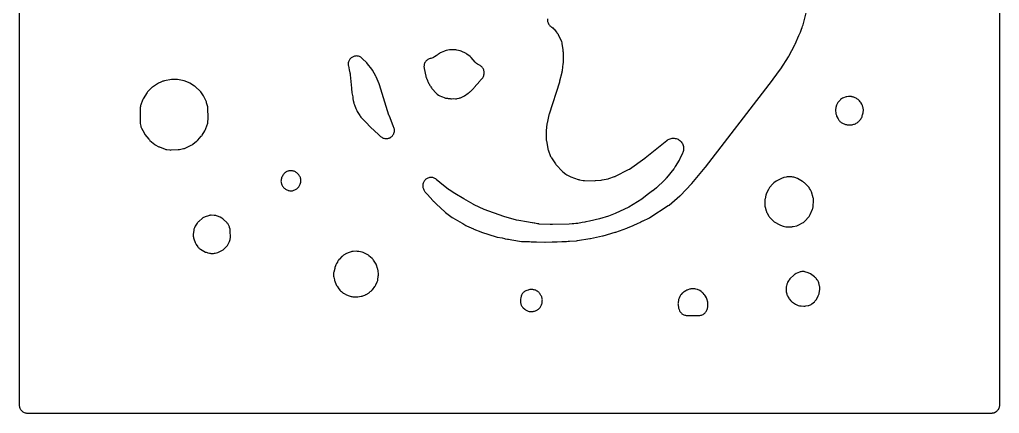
# Model space of a CAD drawing. Header units: millimetres. Extents: x 0 to 300, y 0 to 300.
# Drawn here: x -0.1 to 300.1, y -0.1 to 120.5 of the extents above; entities that cross this region are included whole.
import ezdxf

# ---------------------------------------------------------------- set-up
doc = ezdxf.new("R2010")
doc.units = ezdxf.units.MM
doc.layers.add('CUT', color=7, linetype='CONTINUOUS')

msp = doc.modelspace()

# ---------------------------------------------------------------- linework, layer by layer
at = {"layer": 'CUT'}
for points in [[(300.1485, 297.0131), (300.1485, 2.4114), (300.1339, 2.114), (300.1297, 2.0799), (300.102, 1.893), (300.1003, 1.8816), (300.099, 1.8729), (300.0988, 1.8714), (300.0917, 1.8394), (300.0401, 1.6336), (300.0302, 1.6033), (299.9584, 1.4029), (299.9456, 1.3737), (299.8932, 1.2629), (299.8922, 1.2608), (299.8547, 1.1814), (299.8388, 1.1531), (299.838, 1.1519), (299.8352, 1.1471), (299.8173, 1.1173), (299.7299, 0.9714), (299.7105, 0.9436), (299.6986, 0.9275), (299.6934, 0.9206), (299.6729, 0.8929), (299.5852, 0.7747), (299.562, 0.7475), (299.5181, 0.6991), (299.5145, 0.6951), (299.4969, 0.6757), (299.4223, 0.5933), (299.3946, 0.5666), (299.3171, 0.4964), (299.3158, 0.4953), (299.3012, 0.482), (299.2426, 0.4289), (299.2098, 0.4029), (299.0526, 0.2863), (299.0501, 0.2845), (299.048, 0.2829), (299.0479, 0.2828), (299.0096, 0.2581), (298.9887, 0.2456), (298.9747, 0.2372), (298.9376, 0.215), (298.8402, 0.1566), (298.7957, 0.1337), (298.6213, 0.0513), (298.5703, 0.031), (298.3936, -0.0322), (298.3357, -0.0489), (298.3186, -0.0532), (298.2281, -0.0759), (298.2192, -0.0781), (298.159, -0.0932), (298.0942, -0.1052), (297.9198, -0.131), (297.8482, -0.1372), (297.5872, -0.15), (297.0112, -0.15), (2.9618, -0.15), (2.4114, -0.15), (2.1053, -0.135), (1.8629, -0.099), (1.6252, -0.0395), (1.3944, 0.0431), (1.1729, 0.1479), (0.9627, 0.2738), (0.7659, 0.4198), (0.5844, 0.5844), (0.4198, 0.7659), (0.2738, 0.9627), (0.1479, 1.1729), (0.0431, 1.3944), (-0.0395, 1.6252), (-0.099, 1.8629), (-0.135, 2.1053), (-0.15, 2.4114), (-0.15, 2.927), (-0.15, 297)], [(161.6394, 120.6528), (161.6258, 120.4026), (161.6373, 120.1522), (161.6739, 119.9042), (161.735, 119.6612), (161.8202, 119.4255), (161.9286, 119.1995), (162.0591, 118.9855), (162.2103, 118.7857), (162.3808, 118.6019), (162.5688, 118.4362), (162.7724, 118.2901), (162.8187, 118.2604), (162.9749, 118.1541), (163.0023, 118.1344), (163.2739, 117.918), (163.5223, 117.6754), (163.5453, 117.6506), (163.6701, 117.5088), (164.4413, 116.5865), (164.5388, 116.4648), (164.5558, 116.4427), (164.7208, 116.2082), (164.8657, 115.9609), (164.8788, 115.9363), (164.9491, 115.7971), (165.7071, 114.2154), (165.7819, 114.049), (165.7946, 114.019), (165.9094, 113.704), (165.9931, 113.3793), (165.9997, 113.3474), (166.0323, 113.1679), (166.3373, 111.2152), (166.3698, 110.9425), (166.385, 110.7569), (166.3973, 110.4826), (166.422, 107.5741), (166.4159, 107.3253), (166.4061, 107.1567), (166.3835, 106.9088), (166.1311, 104.8882), (166.0969, 104.6683), (166.0693, 104.5197), (166.0222, 104.3021), (165.3639, 101.647), (165.3328, 101.5297), (165.3104, 101.4503), (165.2755, 101.3341), (162.1433, 91.4801), (162.0845, 91.2615), (161.5319, 88.7576), (161.4877, 88.4883), (161.262, 86.406), (161.2476, 86.1091), (161.2573, 85.2223), (161.2532, 84.9971), (161.2561, 84.9238), (161.2516, 84.6751), (161.2558, 84.4792), (161.2666, 84.3702), (161.2736, 83.7349), (161.2842, 83.5308), (161.3114, 83.3283), (161.7224, 80.9973), (161.7758, 80.7616), (161.8517, 80.5322), (162.6108, 78.5629), (162.7221, 78.3152), (162.8596, 78.081), (164.0777, 76.2432), (164.209, 76.063), (164.3559, 75.8953), (166.0988, 74.0752), (166.2322, 73.9459), (166.3749, 73.8268), (167.2604, 73.1418), (167.5546, 72.9459), (168.3844, 72.4742), (168.5878, 72.3706), (168.7998, 72.2859), (171.0524, 71.5038), (171.2512, 71.4439), (171.4543, 71.4007), (172.6065, 71.2052), (172.7939, 71.1806), (172.9826, 71.1703), (176.0457, 71.1188), (176.3249, 71.1298), (178.1377, 71.3025), (178.4171, 71.3452), (180.2239, 71.7268), (180.4904, 71.7987), (182.1805, 72.3561), (182.3604, 72.4232), (182.5347, 72.504), (186.4443, 74.5012), (186.7567, 74.6909), (191.4695, 78.0457), (191.4904, 78.0607), (191.4941, 78.0634), (191.5805, 78.1292), (198.1988, 83.3983), (198.348, 83.511), (198.3751, 83.5305), (198.6641, 83.7168), (198.9433, 83.8597), (199.2354, 83.974), (199.5374, 84.0586), (199.8463, 84.1128), (200.1591, 84.1359), (200.4727, 84.1277), (200.7838, 84.0883), (201.0895, 84.0181), (201.3867, 83.9179), (201.6724, 83.7885), (201.9438, 83.6313), (202.1982, 83.4478), (202.4331, 83.24), (202.6461, 83.0097), (202.835, 82.7594), (202.9981, 82.4915), (203.1338, 82.2087), (203.2405, 81.9138), (203.3174, 81.6097), (203.3635, 81.2995), (203.3786, 80.9862), (203.3623, 80.673), (203.315, 80.3629), (203.237, 80.0591), (203.1187, 79.7363), (203.1057, 79.7055), (203.0284, 79.5352), (202.1816, 77.7864), (202.1069, 77.6404), (202.054, 77.5423), (201.973, 77.3996), (200.8104, 75.4533), (200.4439, 74.894), (200.3322, 74.7444), (198.1609, 72.0333), (198.0603, 71.9198), (198.0244, 71.8793), (198.0198, 71.8741), (198.0177, 71.8718), (197.9159, 71.7569), (197.8722, 71.7075), (197.869, 71.7039), (197.5017, 71.3284), (195.0229, 68.9483), (193.881, 68.0562), (193.7946, 67.9886), (192.2129, 66.7529), (190.573, 65.4718), (186.5546, 63.0114), (182.4228, 61.1118), (180.3762, 60.2673), (177.602, 59.443), (174.5121, 58.7672), (173.3587, 58.515), (173.1275, 58.4644), (172.3208, 58.288), (170.9347, 58.0576), (170.9233, 58.0562), (170.2802, 57.9809), (169.7594, 57.9199), (169.2333, 57.8583), (168.2675, 57.8023), (163.2123, 57.698), (162.6397, 57.6862), (162.4669, 57.6827), (159.1372, 57.8529), (158.9523, 57.8843), (158.5619, 57.9507), (157.7166, 58.0943), (157.5696, 58.1193), (156.9983, 58.2164), (156.9409, 58.2261), (155.2235, 58.518), (152.8979, 58.9132), (152.1684, 59.0372), (148.2632, 60.1132), (142.1924, 62.3305), (139.1847, 63.7146), (138.9929, 63.8266), (138.9006, 63.8806), (138.8927, 63.8852), (135.972, 65.5917), (133.1958, 67.2138), (131.52, 68.3085), (131.4092, 68.3837), (131.3348, 68.4362), (131.2267, 68.5154), (129.7441, 69.6427), (127.5684, 71.5136), (127.3718, 71.6664), (127.161, 71.7988), (126.938, 71.9096), (126.7051, 71.9977), (126.4646, 72.0621), (126.2188, 72.1023), (125.9703, 72.1179), (125.7215, 72.1087), (125.4749, 72.0748), (125.2328, 72.0165), (124.9977, 71.9344), (124.772, 71.8293), (124.5578, 71.7023), (124.3573, 71.5546), (124.1725, 71.3878), (124.0053, 71.2033), (123.8572, 71.0032), (123.7297, 70.7893), (123.6242, 70.5638), (123.5416, 70.3289), (123.4828, 70.0869), (123.4483, 69.8403), (123.4386, 69.5915), (123.4536, 69.343), (123.4683, 69.2519), (123.4871, 69.052), (123.5334, 68.8128), (123.6028, 68.5793), (123.6946, 68.3536), (123.8079, 68.138), (123.9417, 67.9343), (124.0049, 67.856), (124.0121, 67.846), (124.1909, 67.6242), (124.8935, 66.8476), (126.4814, 65.0643), (126.6451, 64.897), (126.7294, 64.8185), (126.7593, 64.7855), (126.9337, 64.6109), (127.6599, 63.9524), (130.229, 61.5609), (130.4273, 61.3946), (132.4154, 59.8957), (132.6777, 59.7227), (135.5305, 58.0882), (135.5803, 58.0581), (135.6132, 58.0386), (135.6193, 58.035), (135.6916, 57.9959), (136.662, 57.4399), (136.8454, 57.3447), (138.9264, 56.3711), (138.9873, 56.3436), (139.0011, 56.3376), (139.0464, 56.3184), (141.2314, 55.4171), (141.429, 55.3452), (145.9136, 53.9232), (146.2286, 53.8455), (147.7248, 53.5775), (148.4505, 53.4022), (148.6767, 53.3584), (149.4194, 53.25), (149.5406, 53.223), (149.5753, 53.2155), (149.5813, 53.2143), (149.727, 53.1884), (150.6813, 53.0481), (153.6748, 52.5122), (153.8843, 52.4837), (154.0954, 52.4731), (156.116, 52.4569), (156.6117, 52.4248), (156.6453, 52.4229), (156.6514, 52.4226), (156.7933, 52.4194), (158.3126, 52.4279), (160.7926, 52.3345), (160.8261, 52.3334), (160.8322, 52.3333), (160.9737, 52.3339), (163.0571, 52.4014), (164.4756, 52.39), (164.5067, 52.39), (164.5124, 52.39), (164.6435, 52.394), (165.9941, 52.471), (166.7882, 52.4755), (167.0942, 52.496), (167.4687, 52.5443), (167.9621, 52.5603), (168.2229, 52.5825), (168.4157, 52.6091), (170.5255, 52.7294), (170.7907, 52.7587), (174.6577, 53.3976), (174.7255, 53.4098), (174.7406, 53.4127), (174.7904, 53.4229), (178.5495, 54.2302), (178.5793, 54.2368), (178.5846, 54.238), (178.7091, 54.2697), (182.3863, 55.308), (182.4156, 55.3165), (182.4207, 55.318), (182.5424, 55.3573), (185.9971, 56.5738), (186.2099, 56.66), (187.8549, 57.4153), (189.4623, 58.1389), (189.9697, 58.3523), (190.2153, 58.4718), (190.2727, 58.5037), (190.6509, 58.674), (190.8598, 58.78), (190.9985, 58.8589), (192.6891, 59.6351), (193.0086, 59.8112), (198.645, 63.4759), (198.9032, 63.6685), (202.1955, 66.4724), (202.3705, 66.6365), (205.78, 70.1572), (205.8043, 70.1826), (205.8087, 70.1872), (205.9071, 70.2981), (209.9656, 75.1561), (210.0006, 75.199), (210.0083, 75.2086), (210.0334, 75.2406), (229.6006, 100.5816), (229.6168, 100.6027), (229.6328, 100.624), (229.6527, 100.6506), (233.0528, 105.2791), (233.0681, 105.3002), (233.0709, 105.304), (233.133, 105.3946), (235.5083, 109.0264), (235.62, 109.2146), (237.4944, 112.7148), (237.6007, 112.9395), (238.7032, 115.6051), (239.0879, 116.4107), (239.1877, 116.651), (239.5039, 117.541), (239.7188, 118.0606), (239.8335, 118.4077), (239.8854, 118.6145), (239.8953, 118.6425), (239.9612, 118.8582), (241.0174, 122.9747)]]:
    msp.add_lwpolyline(points, dxfattribs=at)
for points in [[(124.4048, 102.9257), (124.4849, 102.7071), (124.54, 102.5761), (124.6064, 102.4102), (124.6432, 102.3304), (124.8673, 101.7972), (124.9105, 101.6908), (124.9179, 101.6768), (125.0736, 101.3062), (125.2114, 101.0281), (125.3762, 100.7416), (125.4958, 100.4825), (125.6087, 100.2661), (125.7422, 100.0618), (125.8634, 99.8947), (126.0564, 99.5593), (126.208, 99.3267), (126.3845, 99.1123), (127.4174, 97.9907), (127.6263, 97.7888), (127.8573, 97.6125), (128.2287, 97.3617), (128.4505, 97.2281), (128.6849, 97.1182), (129.151, 96.9284), (129.1963, 96.8999), (129.4463, 96.7792), (129.9496, 96.5699), (130.1643, 96.4918), (130.3852, 96.4337), (130.6105, 96.3961), (130.9681, 96.353), (131.2493, 96.3086), (131.5747, 96.2788), (131.5852, 96.2785), (131.8348, 96.2484), (132.0327, 96.2325), (132.2312, 96.2324), (132.6888, 96.2501), (133.4154, 96.2314), (133.7049, 96.2408), (133.9913, 96.2835), (134.5716, 96.4048), (134.7989, 96.4636), (135.0197, 96.5434), (135.2321, 96.6436), (135.4233, 96.7451), (135.5942, 96.8054), (135.7993, 96.8993), (135.995, 97.0113), (136.1799, 97.1404), (136.2063, 97.1607), (136.6057, 97.3727), (136.7925, 97.4824), (136.969, 97.6079), (137.3671, 97.9177), (137.5784, 98.06), (137.7757, 98.2248), (137.8188, 98.2691), (137.8495, 98.293), (138.0608, 98.4774), (139.0253, 99.4191), (139.2111, 99.6216), (140.8577, 101.6276), (140.9888, 101.7788), (141.0129, 101.8052), (141.2816, 102.0693), (141.4618, 102.2279), (141.6372, 102.4178), (141.792, 102.6248), (141.9247, 102.8467), (142.0337, 103.0811), (142.1179, 103.3255), (142.1764, 103.5773), (142.2087, 103.8338), (142.2246, 104.0507), (142.2303, 104.3014), (142.211, 104.5513), (142.1667, 104.7981), (142.0979, 105.0392), (142.0053, 105.2722), (141.8898, 105.4948), (141.7527, 105.7046), (141.5951, 105.8997), (141.4189, 106.078), (141.2257, 106.2378), (141.0174, 106.3774), (140.7962, 106.4954), (140.429, 106.6683), (140.1531, 106.8346), (139.8957, 107.0283), (139.6368, 107.2683), (139.6128, 107.2929), (139.4824, 107.4339), (138.2731, 108.8104), (138.0987, 108.9899), (137.9072, 109.1511), (136.9097, 109.9089), (136.6949, 110.0551), (136.4661, 110.1783), (135.3875, 110.6882), (135.1555, 110.784), (134.915, 110.856), (133.8159, 111.1259), (133.5618, 111.1745), (133.304, 111.1966), (132.1924, 111.2341), (131.9161, 111.2281), (131.6422, 111.1917), (130.5731, 110.9889), (130.3019, 110.9216), (130.04, 110.8244), (129.005, 110.3732), (128.7658, 110.2533), (128.5407, 110.1085), (128.2713, 109.914), (128.0142, 109.7521), (127.8153, 109.6129), (127.6309, 109.4551), (127.6154, 109.4405), (127.1913, 109.1344), (127.0471, 109.0353), (127.0209, 109.0182), (126.7438, 108.8551), (126.4782, 108.7305), (126.2021, 108.6312), (125.918, 108.558), (125.89, 108.5536), (125.6422, 108.5009), (125.4009, 108.4234), (125.1688, 108.3219), (124.9481, 108.1974), (124.7411, 108.0512), (124.55, 107.8848), (124.3767, 107.6999), (124.223, 107.4984), (124.0906, 107.2824), (123.9806, 107.0541), (123.8944, 106.8158), (123.8327, 106.5701), (123.7962, 106.3193), (123.7852, 106.0661), (123.7857, 106.0041), (123.8006, 105.7497), (123.8413, 105.4981), (124.3454, 103.1508)], [(103.9913, 109.134), (103.7571, 109.2148), (103.5162, 109.272), (103.2707, 109.3051), (103.0232, 109.3138), (102.776, 109.2979), (102.5316, 109.2576), (102.2924, 109.1934), (102.0607, 109.1058), (101.8388, 108.9957), (101.6289, 108.8641), (101.4331, 108.7125), (101.2532, 108.5422), (101.0911, 108.355), (100.9482, 108.1526), (100.8261, 107.9371), (100.726, 107.7106), (100.6487, 107.4753), (100.5951, 107.2334), (100.5657, 106.9875), (100.5608, 106.7399), (100.5804, 106.493), (100.6243, 106.2492), (100.9049, 105.0394), (101.0844, 104.1184), (101.1343, 103.8628), (101.1482, 103.7913), (101.2012, 103.5194), (101.5739, 99.4782), (101.5752, 99.4463), (101.6031, 99.1606), (101.6034, 99.1586), (101.6852, 98.2714), (101.7187, 98.0339), (101.9569, 96.7811), (102.0268, 96.0976), (102.0579, 95.8846), (102.1072, 95.6751), (102.2926, 95.016), (102.3394, 94.7697), (102.389, 94.5591), (102.4566, 94.3535), (102.8777, 93.2384), (102.9747, 93.0152), (103.0929, 92.8024), (103.1755, 92.6694), (103.1757, 92.669), (103.2586, 92.497), (103.3545, 92.3319), (104.1256, 91.1128), (104.2543, 90.9283), (104.2649, 90.9158), (104.4547, 90.6102), (104.5707, 90.4396), (104.7004, 90.2791), (104.8429, 90.1298), (106.0265, 88.9883), (107.2648, 87.6432), (107.4315, 87.4784), (109.8427, 85.3079), (110.4706, 84.7024), (110.6527, 84.543), (110.8495, 84.402), (111.0589, 84.2806), (111.2791, 84.1801), (111.508, 84.1013), (111.7434, 84.0451), (111.9832, 84.0119), (112.2251, 84.002), (112.4667, 84.0155), (112.706, 84.0524), (112.9405, 84.1122), (113.0861, 84.1648), (113.0919, 84.1666), (113.0971, 84.1688), (113.1682, 84.1945), (113.2453, 84.2311), (113.3185, 84.2619), (113.3784, 84.2943), (113.3868, 84.2983), (113.3964, 84.3041), (113.5346, 84.3789), (113.7381, 84.5166), (113.9272, 84.6736), (114.0999, 84.8484), (114.2547, 85.0393), (114.3899, 85.2445), (114.5043, 85.462), (114.5969, 85.6897), (114.6666, 85.9254), (114.7129, 86.1667), (114.7352, 86.4115), (114.7334, 86.6572), (114.7075, 86.9016), (114.6577, 87.1422), (114.5845, 87.3768), (114.4886, 87.6031), (114.3328, 87.9259), (113.1768, 90.8709), (113.1288, 91.0001), (113.0979, 91.0884), (113.0547, 91.2192), (110.172, 100.5194), (110.0779, 100.7735), (109.156, 102.9006), (109.0223, 103.1648), (107.9792, 104.9553), (107.7907, 105.234), (106.4543, 106.9481), (106.2379, 107.1913), (104.8149, 108.5943), (104.6301, 108.7592), (104.4299, 108.9051), (104.2163, 109.0304)], [(37.0578, 87.6236), (37.1288, 87.4263), (37.2161, 87.2357), (37.9791, 85.7387), (38.1084, 85.5146), (38.2601, 85.305), (39.4424, 83.8384), (39.6146, 83.646), (39.8057, 83.4724), (41.2919, 82.2565), (41.4491, 82.138), (41.6151, 82.0321), (42.3195, 81.6212), (42.5004, 81.5253), (42.6886, 81.4446), (44.425, 80.7824), (44.6205, 80.717), (44.8207, 80.6679), (45.0243, 80.6354), (45.8749, 80.5355), (46.0897, 80.5197), (46.305, 80.5223), (48.4979, 80.6441), (48.8619, 80.6913), (50.0835, 80.942), (50.3586, 81.015), (50.6236, 81.1187), (52.4513, 81.9574), (52.7187, 82.1003), (52.9668, 82.2745), (54.1193, 83.1929), (54.2809, 83.3334), (54.4299, 83.4873), (55.5273, 84.7221), (55.6653, 84.8918), (55.788, 85.0729), (56.6003, 86.3934), (56.7091, 86.5894), (56.7999, 86.7944), (57.3644, 88.2409), (57.4419, 88.4723), (57.4965, 88.7102), (57.5276, 88.9522), (57.6301, 90.2449), (57.637, 90.5122), (57.5624, 93.183), (57.541, 93.447), (57.4918, 93.7072), (57.1833, 94.9684), (57.0998, 95.2412), (56.9858, 95.5026), (56.1689, 97.118), (55.9877, 97.421), (55.3718, 98.303), (55.2157, 98.504), (55.0399, 98.688), (53.8596, 99.8044), (53.6656, 99.97), (53.4557, 100.1149), (52.0104, 101.0079), (51.8311, 101.1087), (51.6441, 101.1944), (50.7778, 101.5494), (50.5474, 101.6309), (50.31, 101.6895), (48.2274, 102.0969), (47.9886, 102.1317), (47.7475, 102.1434), (46.858, 102.1434), (46.6218, 102.1322), (46.3877, 102.0987), (44.222, 101.6839), (43.9994, 101.6306), (43.7826, 101.5572), (42.883, 101.2057), (42.663, 101.1073), (42.4535, 100.9881), (40.6049, 99.8154), (40.3812, 99.6556), (40.1764, 99.4721), (39.2719, 98.5677), (39.0818, 98.3546), (38.9173, 98.1211), (37.7162, 96.1916), (37.5926, 95.9685), (37.4924, 95.734), (36.9981, 94.391), (36.9164, 94.1239), (36.865, 93.8494), (36.8446, 93.5708), (36.7686, 89.1991), (36.781, 88.9032), (36.8283, 88.6108), (37.0036, 87.8261)], [(249.9558, 92.5758), (250.0264, 91.7989), (250.0569, 91.5756), (250.1074, 91.356), (250.1775, 91.1418), (250.2665, 90.9348), (250.6884, 90.0645), (250.8173, 89.8313), (250.9702, 89.613), (251.1456, 89.4123), (251.2598, 89.2948), (251.4476, 89.1205), (251.6522, 88.9663), (251.8716, 88.8339), (252.1033, 88.7247), (252.7844, 88.4452), (253.017, 88.363), (253.2565, 88.3041), (253.5006, 88.269), (253.747, 88.2582), (254.7588, 88.2637), (255.0158, 88.2784), (255.27, 88.3194), (255.5186, 88.3864), (255.7611, 88.4653), (256.0361, 88.5731), (256.2965, 88.7126), (256.561, 88.8752), (256.7393, 88.9956), (256.9067, 89.131), (257.0617, 89.2802), (257.2034, 89.4423), (257.6524, 90.0029), (257.8112, 90.2249), (257.9447, 90.4629), (258.0516, 90.7141), (258.1304, 90.9753), (258.2354, 91.4074), (258.2427, 91.424), (258.3147, 91.6429), (258.3663, 91.8674), (258.397, 92.0958), (258.4458, 92.6511), (258.4551, 92.9033), (258.439, 93.1551), (258.3976, 93.404), (258.3313, 93.6475), (258.1719, 94.1343), (258.0799, 94.3732), (257.964, 94.6015), (257.8253, 94.8167), (257.8194, 94.8241), (257.7636, 94.9309), (257.6457, 95.1153), (257.5121, 95.2887), (257.2779, 95.5666), (257.1348, 95.7226), (256.9789, 95.8658), (256.8116, 95.9954), (256.4769, 96.2326), (256.241, 96.3807), (255.9901, 96.5017), (255.5682, 96.6768), (255.356, 96.7539), (255.1377, 96.8115), (254.915, 96.8492), (254.782, 96.8655), (254.7546, 96.8711), (254.6282, 96.8845), (254.5489, 96.8942), (254.2436, 96.9129), (253.9383, 96.8942), (253.4292, 96.8316), (253.1498, 96.781), (252.8779, 96.699), (252.3296, 96.499), (252.0503, 96.3774), (251.7879, 96.2227), (251.7025, 96.1651), (251.4916, 96.0059), (251.2986, 95.8254), (251.1258, 95.6254), (250.6801, 95.0512), (250.5453, 94.8595), (250.429, 94.656), (250.3322, 94.4425), (250.2559, 94.2209), (250.0462, 93.5047), (249.9909, 93.2767), (249.9573, 93.0445), (249.9455, 92.8102)], [(82.1832, 68.1411), (82.4068, 68.0793), (82.6352, 68.0385), (82.8664, 68.019), (83.0983, 68.021), (83.2216, 68.0278), (83.4693, 68.0539), (83.7132, 68.1046), (83.9508, 68.1792), (84.1798, 68.2771), (84.4312, 68.3997), (84.6555, 68.5238), (84.866, 68.6702), (85.0604, 68.8374), (85.2366, 69.0235), (85.3928, 69.2268), (85.5377, 69.4368), (85.6665, 69.6445), (85.7744, 69.8637), (85.8604, 70.0924), (85.9583, 70.3975), (86.0223, 70.6369), (86.0622, 70.8814), (86.0778, 71.1288), (86.0688, 71.3764), (86.0353, 71.6219), (85.9777, 71.8629), (85.8965, 72.0971), (85.7925, 72.322), (85.6667, 72.5355), (85.4487, 72.867), (85.3188, 73.0466), (85.1735, 73.214), (85.0139, 73.3679), (84.8413, 73.5071), (84.6319, 73.6612), (84.4199, 73.8011), (84.1948, 73.9188), (83.9589, 74.013), (83.7147, 74.0828), (83.4646, 74.1275), (83.2035, 74.1605), (82.931, 74.18), (82.658, 74.1696), (82.3877, 74.1295), (82.1235, 74.0601), (82.0564, 74.0386), (81.7907, 73.936), (81.5384, 73.8039), (81.3028, 73.6439), (81.2307, 73.5887), (81.0338, 73.4212), (80.8552, 73.2341), (80.6969, 73.0297), (80.5606, 72.81), (80.2794, 72.2996), (80.1611, 72.0541), (80.0703, 71.7972), (80.0079, 71.532), (79.9748, 71.2615), (79.9681, 71.1634), (79.9634, 70.9278), (79.9808, 70.6929), (80.0203, 70.4607), (80.0814, 70.2332), (80.1139, 70.1315), (80.2092, 69.8809), (80.3308, 69.642), (80.4772, 69.4174), (80.6184, 69.2245), (80.7736, 69.0328), (80.947, 68.8574), (81.1368, 68.7), (81.3193, 68.5632), (81.5459, 68.4119), (81.7876, 68.2862), (82.0415, 68.1875)], [(228.2783, 63.6469), (228.3033, 63.3508), (228.3634, 63.0598), (228.6725, 61.9112), (228.7353, 61.7114), (228.8147, 61.5175), (228.91, 61.331), (229.5019, 60.2835), (229.6105, 60.1085), (229.7332, 59.943), (229.8691, 59.7882), (230.7289, 58.8864), (230.9198, 58.7061), (231.1285, 58.5469), (231.3042, 58.44), (231.3219, 58.4252), (231.5597, 58.268), (232.4018, 57.7782), (232.6168, 57.6667), (232.8415, 57.5765), (233.0083, 57.5188), (233.106, 57.4662), (233.3367, 57.3568), (233.5774, 57.2714), (233.8256, 57.2111), (234.735, 57.0386), (235.0072, 57.0023), (235.2818, 56.9961), (235.2992, 56.9967), (235.3048, 56.9959), (235.5951, 56.9762), (235.8857, 56.9902), (236.2263, 57.0267), (236.4978, 57.0355), (236.7358, 57.0546), (236.9709, 57.0964), (238.0197, 57.3348), (238.2408, 57.3958), (238.4554, 57.4769), (238.6616, 57.5772), (239.8442, 58.2215), (240.0707, 58.3611), (240.2811, 58.5239), (240.4731, 58.7081), (241.6951, 60.0133), (241.8366, 60.1782), (241.9632, 60.3547), (242.074, 60.5416), (242.1681, 60.7373), (242.8726, 62.3813), (242.9505, 62.5878), (243.0099, 62.8005), (243.0503, 63.0175), (243.0714, 63.2373), (243.1664, 65.0797), (243.165, 65.3613), (243.132, 65.641), (243.0677, 65.9152), (242.54, 67.7054), (242.4681, 67.9148), (242.3779, 68.117), (242.2701, 68.3105), (241.9853, 68.7725), (241.8246, 69.003), (241.6391, 69.2141), (240.4184, 70.4545), (240.2418, 70.6174), (240.0504, 70.7627), (239.846, 70.8889), (238.2195, 71.788), (237.9724, 71.9074), (237.7137, 71.999), (237.1511, 72.164), (236.8603, 72.2308), (236.5635, 72.2624), (235.5132, 72.3112), (235.2821, 72.3113), (235.0519, 72.29), (234.8247, 72.2475), (234.0897, 72.0746), (233.8432, 72.0031), (233.6054, 71.9067), (232.1324, 71.2196), (231.907, 71.1001), (231.695, 70.9583), (231.0623, 70.4866), (230.8498, 70.3091), (230.6583, 70.1092), (229.7082, 69.0006), (229.5763, 68.8327), (229.4592, 68.6542), (229.3578, 68.4663), (228.7718, 67.2604), (228.6637, 67.002), (228.5851, 66.7331), (228.3103, 65.5494), (228.2714, 65.3422), (228.25, 65.1324), (228.2464, 64.9215)], [(53.166, 53.6024), (53.2388, 53.3537), (53.6393, 52.2089), (53.7247, 51.9965), (53.8292, 51.7928), (53.9519, 51.5995), (54.4533, 50.8843), (54.5957, 50.7), (54.7547, 50.5299), (54.9287, 50.3752), (55.1164, 50.2374), (55.3161, 50.1177), (56.8744, 49.2794), (57.0804, 49.1805), (57.2946, 49.1008), (57.5151, 49.0409), (58.0819, 48.9147), (58.2855, 48.8781), (58.4915, 48.8584), (58.6983, 48.8559), (59.2563, 48.8722), (59.5485, 48.8979), (59.8357, 48.9577), (60.5692, 49.1559), (60.7892, 49.2264), (61.0017, 49.3169), (61.7928, 49.6979), (62.0296, 49.8282), (62.251, 49.9832), (62.4543, 50.1613), (63.3654, 51.0506), (63.535, 51.2335), (63.6855, 51.4324), (63.8155, 51.6454), (63.9236, 51.8702), (64.2057, 52.5409), (64.2987, 52.8013), (64.3623, 53.0705), (64.4153, 53.3671), (64.4455, 53.598), (64.4542, 53.8307), (64.4368, 55.6519), (64.4153, 55.9563), (64.3569, 56.2557), (64.2168, 56.796), (64.1501, 57.0123), (64.0641, 57.2218), (63.9595, 57.4226), (63.7577, 57.7705), (63.6323, 57.9653), (63.4894, 58.1477), (63.3302, 58.3161), (62.3477, 59.2633), (62.1144, 59.4621), (61.8585, 59.6309), (61.2831, 59.9616), (61.0563, 60.077), (60.8189, 60.1688), (60.2232, 60.3649), (59.9968, 60.4278), (59.7655, 60.4692), (59.5313, 60.4887), (58.5767, 60.523), (58.3561, 60.5212), (58.1365, 60.4999), (57.9196, 60.4594), (57.7072, 60.3999), (56.7083, 60.0721), (56.481, 59.985), (56.2632, 59.8762), (56.0571, 59.7467), (55.8645, 59.5978), (54.7745, 58.667), (54.6069, 58.51), (54.4545, 58.3384), (54.3184, 58.1534), (53.6946, 57.2183), (53.5546, 56.9813), (53.4416, 56.7303), (53.3549, 56.5054), (53.2873, 56.3054), (53.2369, 56.1004), (53.2039, 55.8918), (53.075, 54.772), (53.0587, 54.468), (53.0794, 54.1642), (53.1193, 53.8574)], [(96.047, 42.1423), (96.064, 41.8386), (96.1178, 41.5393), (96.3134, 40.7352), (96.3677, 40.5448), (96.437, 40.3593), (96.9022, 39.2498), (97.0159, 39.0142), (97.1535, 38.7917), (97.7016, 38.0015), (97.7785, 37.9033), (97.8123, 37.8548), (97.9956, 37.6226), (98.2051, 37.4136), (98.4935, 37.1582), (98.6896, 37.0013), (98.7724, 36.9478), (98.8268, 36.8988), (99.0503, 36.7197), (99.2928, 36.5673), (100.0679, 36.1401), (100.3131, 36.0219), (100.5696, 35.9311), (101.4438, 35.6741), (101.7242, 35.6089), (102.0102, 35.5765), (102.927, 35.5256), (103.2165, 35.5263), (103.504, 35.5604), (104.5318, 35.7435), (104.7032, 35.783), (104.8085, 35.8026), (105.0188, 35.8611), (105.3878, 35.9812), (105.6313, 36.0749), (105.8638, 36.1934), (105.9907, 36.2667), (106.0541, 36.2918), (106.2497, 36.379), (106.437, 36.4826), (106.6148, 36.6018), (106.7761, 36.7203), (106.8561, 36.7665), (107.0483, 36.8895), (107.2285, 37.0296), (107.3433, 37.1369), (107.4943, 37.2479), (107.6715, 37.391), (107.835, 37.5496), (107.9834, 37.7225), (108.7204, 38.6648), (108.8436, 38.8368), (108.9518, 39.0187), (109.0443, 39.2091), (109.46, 40.1662), (109.5388, 40.3721), (109.5992, 40.5842), (109.6406, 40.8007), (109.7945, 41.854), (109.8195, 42.1366), (109.8124, 42.4203), (109.7126, 43.6335), (109.686, 43.8452), (109.6415, 44.054), (109.5794, 44.2582), (109.2149, 45.2942), (109.0993, 45.5692), (108.9518, 45.8285), (108.3194, 46.7998), (108.185, 46.9869), (108.0339, 47.1608), (107.8674, 47.3201), (106.9196, 48.1467), (106.7542, 48.279), (106.5782, 48.3969), (106.3928, 48.4994), (105.3963, 48.9967), (105.116, 49.1159), (104.8234, 49.2001), (103.8021, 49.4275), (103.5907, 49.4652), (103.3768, 49.4845), (103.1621, 49.4854), (102.1176, 49.4451), (101.8994, 49.427), (101.6836, 49.39), (101.4719, 49.3342), (100.5932, 49.061), (100.3215, 48.9589), (100.0635, 48.826), (99.173, 48.2997), (98.9889, 48.1797), (98.816, 48.044), (98.6558, 47.8936), (97.9171, 47.1367), (97.7426, 46.9379), (97.5901, 46.7217), (97.5725, 46.6938), (97.5386, 46.6543), (97.3917, 46.4432), (97.2673, 46.2181), (97.247, 46.1764), (96.9774, 45.7479), (96.859, 45.5377), (96.7613, 45.3171), (96.6854, 45.0881), (96.6344, 44.905), (96.5887, 44.7985), (96.5155, 44.569), (96.4648, 44.3336), (96.4496, 44.2424), (96.1404, 43.1333), (96.0903, 42.9166), (96.0596, 42.6964), (96.0486, 42.4742)], [(234.962, 36.4981), (235.0452, 36.2104), (235.1622, 35.9347), (235.4208, 35.4144), (235.5665, 35.16), (235.741, 34.9243), (236.2333, 34.3351), (236.3896, 34.1647), (236.561, 34.0095), (236.746, 33.8707), (237.6145, 33.2801), (237.8111, 33.1593), (238.018, 33.0572), (238.2335, 32.9745), (238.4556, 32.9121), (238.9035, 32.8082), (239.1331, 32.7662), (239.3656, 32.7457), (240.2559, 32.7092), (240.5324, 32.7131), (240.8068, 32.7476), (241.5063, 32.8751), (241.7488, 32.9319), (241.9843, 33.0126), (242.2107, 33.1162), (242.4256, 33.2419), (242.627, 33.3883), (243.4495, 34.0514), (243.6283, 34.2102), (243.7911, 34.3854), (243.9364, 34.5753), (244.0628, 34.7782), (244.6459, 35.8217), (244.7487, 36.0272), (244.8321, 36.2413), (244.8956, 36.4622), (244.9385, 36.6879), (245.1034, 37.843), (245.1263, 38.0915), (245.1243, 38.3411), (245.0974, 38.5892), (245.0459, 38.8334), (244.7709, 39.877), (244.6969, 40.1105), (244.6005, 40.3357), (244.4824, 40.5503), (244.344, 40.7524), (244.0379, 41.1552), (243.8771, 41.3462), (243.698, 41.5203), (243.5024, 41.6756), (242.2553, 42.5682), (242.0155, 42.72), (241.76, 42.8436), (241.4922, 42.9376), (240.5531, 43.208), (240.3118, 43.2647), (240.0661, 43.2972), (239.8184, 43.3053), (239.5711, 43.2887), (239.3266, 43.2478), (239.0874, 43.1829), (238.8559, 43.0946), (237.8423, 42.6493), (237.5993, 42.5264), (237.3712, 42.3778), (237.1606, 42.2053), (236.0632, 41.2018), (235.8765, 41.0119), (235.7111, 40.8032), (235.5689, 40.5782), (235.2462, 40.0017), (235.1533, 39.8186), (235.0758, 39.6285), (235.0141, 39.4326), (234.8607, 38.8651), (234.8001, 38.5722), (234.7749, 38.2743), (234.7616, 37.7305), (234.765, 37.5255), (234.7851, 37.3215), (234.8219, 37.1198)], [(153.6029, 33.0364), (153.7167, 32.8063), (153.8535, 32.589), (154.0119, 32.3869), (154.1901, 32.2021), (154.6727, 31.7507), (154.8612, 31.591), (155.0646, 31.4508), (155.2808, 31.3313), (155.5077, 31.2337), (155.7432, 31.159), (155.9849, 31.1079), (156.2304, 31.0809), (156.4774, 31.0783), (157.2085, 31.1066), (157.458, 31.1289), (157.704, 31.176), (157.9441, 31.2474), (158.1758, 31.3426), (158.3405, 31.42), (158.5345, 31.5219), (158.7189, 31.6404), (158.8921, 31.7746), (158.9173, 31.7959), (159.0834, 31.9501), (159.2349, 32.1187), (159.3705, 32.3003), (159.4891, 32.4935), (159.715, 32.9019), (159.8318, 33.1427), (159.9222, 33.3947), (159.9852, 33.6548), (160.02, 33.9202), (160.0572, 34.4043), (160.0642, 34.6421), (160.0485, 34.8795), (160.0103, 35.1143), (159.95, 35.3444), (159.868, 35.5677), (159.7653, 35.7823), (159.6426, 35.9861), (159.2455, 36.5796), (159.1074, 36.7666), (158.9526, 36.9399), (158.7823, 37.0982), (158.598, 37.2399), (158.5065, 37.3038), (158.2972, 37.4349), (158.0761, 37.5447), (157.8451, 37.6322), (157.6067, 37.6965), (157.3631, 37.7369), (157.1167, 37.7531), (156.5037, 37.7631), (156.2265, 37.7522), (155.9523, 37.7107), (155.6843, 37.639), (155.2859, 37.5084), (155.0487, 37.4171), (154.8221, 37.3022), (154.6083, 37.1648), (154.4095, 37.0065), (154.2278, 36.8287), (154.0651, 36.6335), (153.9231, 36.4228), (153.8034, 36.2239), (153.6889, 36.0112), (153.5954, 35.7885), (153.5239, 35.5577), (153.475, 35.3212), (153.3771, 34.6967), (153.3511, 34.454), (153.349, 34.2098), (153.3706, 33.9666), (153.404, 33.7256), (153.4448, 33.5043), (153.5055, 33.2876), (153.5853, 33.0771)], [(208.613, 29.9007), (208.8571, 29.9636), (209.0937, 30.0508), (209.3203, 30.1614), (209.5346, 30.2942), (209.7344, 30.448), (209.9177, 30.6211), (210.0827, 30.8117), (210.2276, 31.018), (210.351, 31.2379), (210.4443, 31.4257), (210.562, 31.7038), (210.6454, 31.994), (210.7574, 32.4968), (210.8056, 32.7992), (210.8165, 33.1051), (210.8039, 33.591), (210.7783, 33.8897), (210.717, 34.1832), (210.7014, 34.2405), (210.694, 34.2834), (210.6292, 34.518), (210.6177, 34.5481), (210.5908, 34.6468), (210.4958, 34.9284), (210.3682, 35.1967), (210.0337, 35.8037), (209.8843, 36.042), (209.7092, 36.2619), (209.3259, 36.6914), (209.1626, 36.858), (208.9844, 37.0087), (208.793, 37.1421), (208.2844, 37.4624), (208.0802, 37.578), (207.8661, 37.6739), (207.644, 37.7493), (207.067, 37.9155), (206.8046, 37.976), (206.5372, 38.0078), (206.268, 38.0108), (205.8006, 37.9907), (205.5845, 37.972), (205.3709, 37.9347), (205.1613, 37.879), (204.6221, 37.7103), (204.417, 37.6361), (204.2191, 37.5443), (204.0299, 37.4357), (203.493, 37.0952), (203.2984, 36.9584), (203.1178, 36.8038), (202.9527, 36.6328), (202.5985, 36.2292), (202.447, 36.0387), (202.3149, 35.8343), (202.2032, 35.6181), (201.9795, 35.128), (201.8969, 34.9237), (201.8327, 34.7128), (201.7872, 34.4971), (201.6753, 33.8188), (201.6491, 33.6009), (201.6421, 33.3815), (201.6544, 33.1624), (201.6632, 33.102), (201.6791, 32.9443), (201.7636, 32.3613), (201.8088, 32.1277), (201.8761, 31.8994), (201.9648, 31.6786), (202.1341, 31.309), (202.2432, 31.0979), (202.3719, 30.898), (202.519, 30.7113), (202.6831, 30.5394), (202.8629, 30.3839), (203.0565, 30.2461), (203.2624, 30.1274), (203.4787, 30.0287), (203.7033, 29.9511), (203.9343, 29.8951), (204.1696, 29.8613), (204.407, 29.85), (204.4479, 29.85), (207.9845, 29.85), (208.1119, 29.85), (208.3637, 29.8627)]]:
    msp.add_lwpolyline(points, close=True, dxfattribs=at)

doc.saveas('drawing.dxf')
